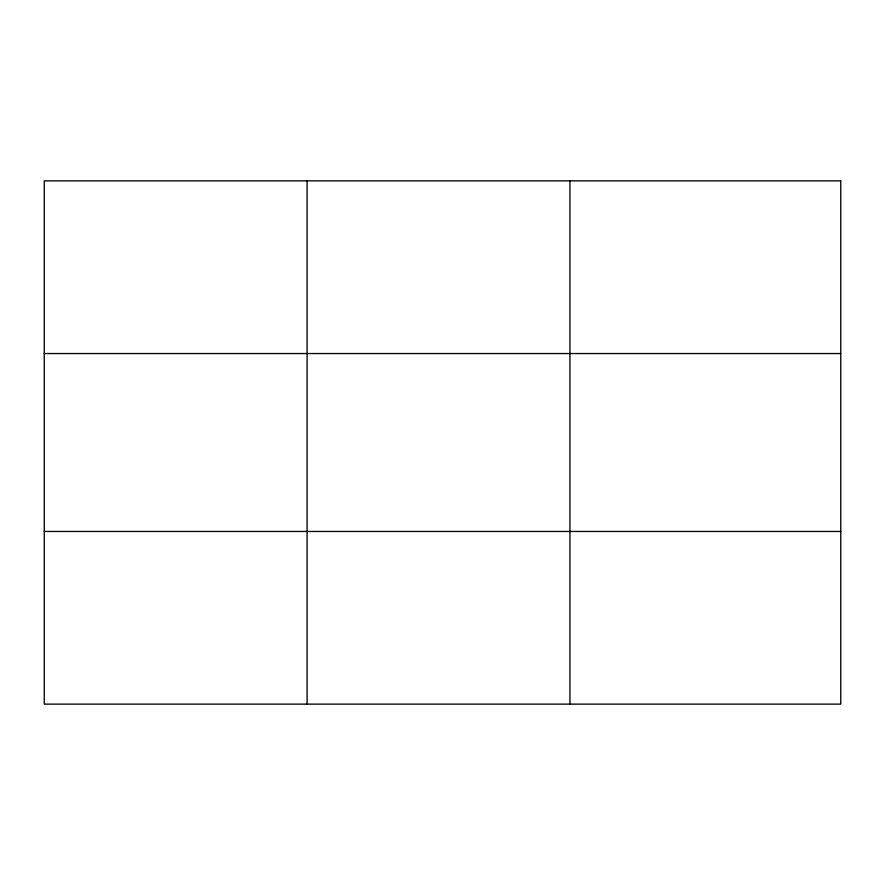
<?xml version="1.0" encoding="UTF-8"?>
<svg xmlns="http://www.w3.org/2000/svg" width="885" height="885" viewBox="0 0 885 885"><rect width="100%" height="100%" fill="white"/><g stroke="black" fill="none" stroke-linecap="round" stroke-linejoin="round"><path stroke-width="1.33" d="M307.095 704.128L307.095 180.872M569.94 704.128L569.94 180.872M44.25 353.546L840.75 353.546M44.25 531.454L840.75 531.454M840.75 180.872L840.75 704.128L44.25 704.128L44.25 180.872L840.75 180.872"/></g></svg>
